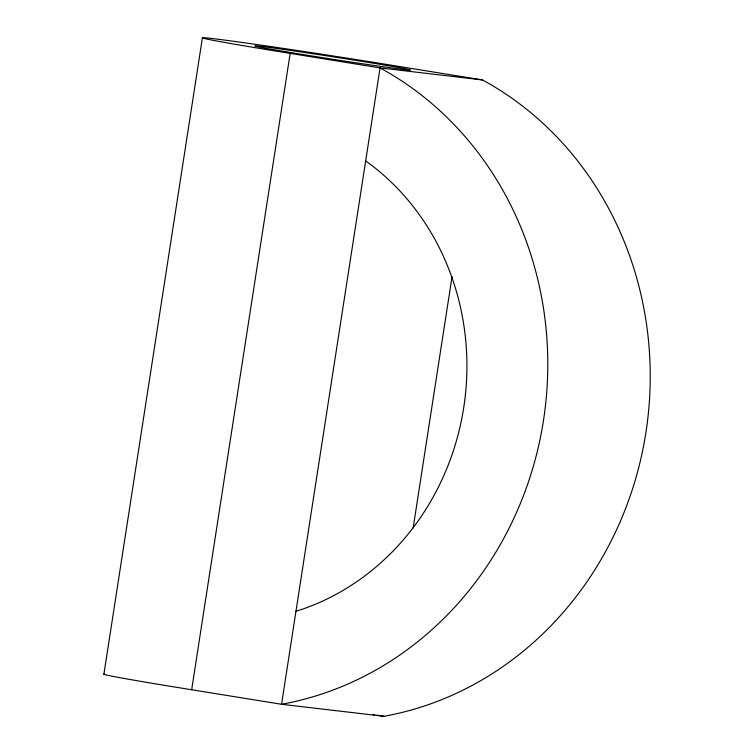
<?xml version="1.0" encoding="UTF-8"?>
<svg xmlns="http://www.w3.org/2000/svg" width="754" height="754" viewBox="0 0 754 754"><rect width="100%" height="100%" fill="white"/><g stroke="black" fill="none" stroke-linecap="round" stroke-linejoin="round"><path stroke-width="1.13" d="M103.882 674.274L202.392 37.917M191.657 689.75L290.167 53.393A131.733 2.074 8.8 0 1 212.835 38.614A131.733 2.074 8.8 0 1 392.617 65.41L482.503 79.943A338.471 311.298 -83.3 0 1 645.905 432.504A338.471 311.298 -83.3 0 1 383.993 716.3L281.553 704.283L191.657 689.75A131.733 2.074 8.8 0 1 104.495 674.057M413.173 527.809L452.07 276.577M295.964 611.174L301.232 609.6A250.658 230.526 -83.3 0 0 463.719 407.594A250.658 230.526 -83.3 0 0 370.186 164.202L365.652 161.036M482.503 79.943L380.063 67.926L290.167 53.393M372.467 714.434L374.776 714.811M377.075 715.178L383.993 716.3M380.063 67.926L281.553 704.283A338.471 311.298 -83.3 0 0 543.464 420.487A338.471 311.298 -83.3 0 0 380.063 67.926M286.435 51.847A79.038 1.244 8.8 0 0 410.119 70.113A79.038 1.244 8.8 0 0 300.799 51.913A79.038 1.244 8.8 0 0 286.435 51.847"/></g></svg>
